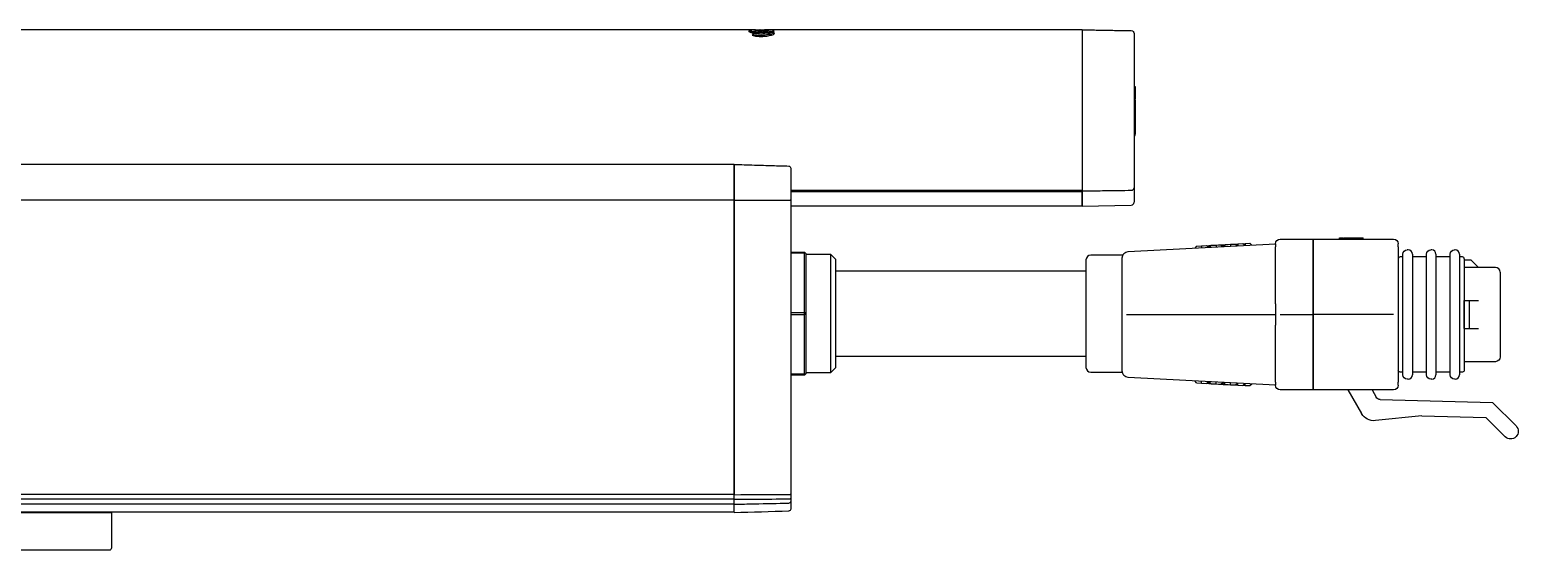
# Model space of a CAD drawing. Header units: inches. Extents: x -1.7 to 16.2, y -1.2 to 15.
# Drawn here: x 9.96 to 16.17, y 12.85 to 15.03 of the extents above; entities that cross this region are included whole.
import ezdxf

# ---------------------------------------------------------------- set-up
doc = ezdxf.new("R2010")
doc.units = ezdxf.units.IN
doc.header["$MEASUREMENT"] = 0
doc.layers.add('Bracket', color=7, linetype='Continuous')
doc.layers.add('Graze 2.0', color=253, linetype='Continuous')

msp = doc.modelspace()

# ---------------------------------------------------------------- linework, layer by layer
at = {"layer": 'Bracket'}
for p, q in [((6.833849, 13.011042), (10.298419, 13.011042)), ((10.298419, 13.011042), (10.298419, 12.863404)), ((10.288577, 12.853562), (9.735427, 12.853562))]:
    msp.add_line(p, q, dxfattribs=at)
at = {"layer": 'Bracket', "extrusion": (0, 0, -1)}
msp.add_arc((-10.288577, 12.863404), 0.009843, 180, 270.0006589, dxfattribs=at)
at = {"layer": 'Graze 2.0'}
for p, q in [((12.98603, 15.025394), (13.004506, 15.025394)), ((13.005716, 15.025394), (13.024191, 15.025394)), ((14.349599, 14.801125), (14.349599, 14.725417)), ((14.349599, 14.801125), (14.349599, 14.725417)), ((14.566134, 14.795632), (14.566134, 14.734717)), ((14.566134, 14.789051), (14.570071, 14.789051)), ((14.570071, 14.789051), (14.570071, 14.734214)), ((14.570071, 14.731761), (14.566134, 14.731761)), ((14.566134, 14.715627), (14.570071, 14.715627)), ((14.566134, 14.665972), (14.570071, 14.665972)), ((14.570071, 14.715627), (14.570071, 14.665972)), ((14.570071, 14.665972), (14.570071, 14.589928)), ((14.566134, 14.589928), (14.570071, 14.589928)), ((14.566134, 14.583519), (14.570071, 14.583519)), ((14.570071, 14.583519), (14.570071, 14.589928)), ((12.896843, 14.462581), (4.235426, 14.462581)), ((14.349599, 14.354256), (13.132903, 14.354256)), ((14.349599, 14.348698), (14.349599, 14.350626)), ((12.896843, 14.314213), (4.235426, 14.314213)), ((12.896843, 14.314213), (12.896843, 13.085508)), ((12.896843, 13.085398), (12.896843, 14.314136)), ((14.349599, 14.348698), (13.132903, 14.348698)), ((14.349599, 14.289935), (13.132903, 14.289935)), ((13.133063, 14.315468), (13.133063, 13.08734)), ((14.349599, 14.289935), (14.554529, 14.293512)), ((14.541173, 14.099567), (15.156685, 14.131824)), ((14.827063, 14.122744), (14.819319, 14.114144)), ((14.827063, 14.122744), (14.847506, 14.123815)), ((14.847506, 14.123815), (14.867949, 14.124886)), ((14.847506, 14.123815), (14.847934, 14.115643)), ((14.857412, 14.124399), (14.857351, 14.124331)), ((14.857412, 14.124399), (14.877821, 14.125468)), ((14.867949, 14.124886), (14.876549, 14.117143)), ((14.877821, 14.125468), (14.89823, 14.126538)), ((14.877821, 14.125468), (14.878252, 14.117232)), ((14.887609, 14.125917), (14.879866, 14.117317)), ((14.887609, 14.125917), (14.908053, 14.126988)), ((14.89823, 14.126538), (14.898298, 14.126477)), ((14.908053, 14.126988), (14.928496, 14.128059)), ((14.908053, 14.126988), (14.908481, 14.118816)), ((14.917959, 14.127572), (14.917898, 14.127504)), ((14.917959, 14.127572), (14.938368, 14.128642)), ((14.928496, 14.128059), (14.937096, 14.120316)), ((14.938368, 14.128642), (14.958776, 14.129711)), ((14.938368, 14.128642), (14.938799, 14.120405)), ((14.948156, 14.12909), (14.940413, 14.12049)), ((14.948156, 14.12909), (14.9686, 14.130161)), ((14.958776, 14.129711), (14.958845, 14.12965)), ((14.9686, 14.130161), (14.989043, 14.131233)), ((14.9686, 14.130161), (14.969028, 14.121989)), ((14.978506, 14.130745), (14.978444, 14.130677)), ((14.978506, 14.130745), (14.998914, 14.131815)), ((14.989043, 14.131233), (14.997643, 14.123489)), ((14.998914, 14.131815), (15.019323, 14.132884)), ((14.998914, 14.131815), (14.999346, 14.123578)), ((15.019323, 14.132884), (15.027991, 14.12508)), ((15.019544, 14.132685), (15.029229, 14.133193)), ((15.029229, 14.133193), (15.04975, 14.134268)), ((15.029229, 14.133193), (15.02965, 14.125167)), ((15.04975, 14.134268), (15.058197, 14.126663)), ((15.156685, 14.13248), (15.156685, 14.119422)), ((15.156685, 14.117804), (15.156685, 14.119422)), ((15.156685, 13.894178), (15.156685, 14.1176)), ((15.176371, 14.152165), (15.314166, 14.152165)), ((15.314166, 14.152165), (15.648811, 14.152165)), ((15.314166, 14.128226), (15.314166, 14.152165)), ((15.314166, 14.152165), (15.314166, 14.128226)), ((15.314166, 14.128226), (15.314166, 13.890025)), ((15.314166, 13.890025), (15.314166, 14.128226)), ((15.422775, 14.152165), (15.422775, 14.156693)), ((15.422775, 14.156693), (15.437633, 14.156693)), ((15.4489, 14.156693), (15.476707, 14.156693)), ((15.4489, 14.152165), (15.4489, 14.156693)), ((15.476707, 14.156693), (15.519291, 14.156693)), ((15.476707, 14.152165), (15.476707, 14.156693)), ((15.51929, 14.156693), (15.522879, 14.156693)), ((15.519291, 14.152165), (15.519291, 14.156693)), ((15.522879, 14.152165), (15.522879, 14.156693)), ((15.668497, 14.119422), (15.668497, 14.13248)), ((15.668497, 14.119422), (15.668497, 13.881222)), ((15.709835, 14.10689), (15.705898, 14.10689)), ((15.80826, 14.10689), (15.804323, 14.10689)), ((15.906685, 14.10689), (15.902748, 14.10689)), ((13.133063, 14.097785), (13.190359, 14.097785)), ((13.190359, 14.092671), (13.133063, 14.092671)), ((13.196264, 14.09188), (13.190359, 14.097785)), ((13.190359, 14.097785), (13.190359, 14.092671)), ((13.196264, 14.09188), (13.190359, 14.092671)), ((13.190359, 13.84601), (13.190359, 14.092671)), ((13.196264, 14.09188), (13.196264, 13.840896)), ((13.300823, 14.087155), (13.196264, 14.087155)), ((13.320508, 14.06747), (13.300823, 14.087155)), ((13.300823, 13.840896), (13.300823, 14.087155)), ((13.320508, 14.06747), (13.320508, 13.614321)), ((14.365347, 14.065305), (14.365347, 13.840896)), ((14.519392, 14.08499), (14.385032, 14.08499)), ((14.516922, 13.883123), (14.516922, 14.074011)), ((15.688182, 14.077362), (15.676371, 14.077362)), ((15.786607, 14.077362), (15.727552, 14.077362)), ((15.885032, 14.077362), (15.825977, 14.077362)), ((15.936213, 14.077362), (15.924402, 14.077362)), ((15.944087, 14.065551), (15.971646, 14.065551)), ((15.971646, 14.065551), (16.003142, 14.034055)), ((14.365332, 14.018061), (13.320548, 14.018061)), ((16.074008, 14.034055), (15.944086, 14.034055)), ((14.516922, 13.791286), (14.516922, 13.883123)), ((15.156685, 13.881222), (15.156685, 13.893711)), ((15.156685, 13.881222), (15.156685, 13.793188)), ((15.314166, 13.784384), (15.314166, 13.890025)), ((15.314166, 13.890025), (15.314166, 13.784384)), ((15.668497, 13.881222), (15.668497, 13.793188)), ((15.944087, 13.89626), (15.965203, 13.89626)), ((13.133063, 13.84601), (13.190359, 13.84601)), ((13.190359, 13.835781), (13.133063, 13.835781)), ((13.190359, 13.835781), (13.190359, 13.84601)), ((13.196264, 13.840896), (13.190359, 13.84601)), ((13.190359, 13.835781), (13.196264, 13.840896)), ((13.190359, 13.58912), (13.190359, 13.835781)), ((13.196264, 13.840896), (13.196264, 13.589911)), ((13.300823, 13.594636), (13.300823, 13.840896)), ((14.365347, 13.840896), (14.365347, 13.616486)), ((14.516922, 13.600398), (14.516922, 13.791286)), ((14.535168, 13.837205), (15.156685, 13.837205)), ((15.156685, 13.780699), (15.156685, 13.793188)), ((15.176371, 13.837205), (15.314166, 13.837205)), ((15.648811, 13.837205), (15.314166, 13.837205)), ((15.668497, 13.793188), (15.668497, 13.554987)), ((15.156685, 13.556809), (15.156685, 13.780232)), ((15.314166, 13.784384), (15.314166, 13.546184)), ((15.314166, 13.546184), (15.314166, 13.784384)), ((15.944087, 13.77815), (15.965203, 13.77815)), ((13.300823, 13.594636), (13.320508, 13.614321)), ((13.320548, 13.66373), (14.365332, 13.66373)), ((16.074008, 13.640354), (15.944086, 13.640354)), ((13.133063, 13.58912), (13.190359, 13.58912)), ((13.190359, 13.584006), (13.133063, 13.584006)), ((13.190359, 13.58912), (13.196264, 13.589911)), ((13.190359, 13.584006), (13.196264, 13.589911)), ((13.190359, 13.58912), (13.190359, 13.584006)), ((13.196264, 13.594636), (13.300823, 13.594636)), ((14.385032, 13.596801), (14.517167, 13.596801)), ((15.156685, 13.542585), (14.541173, 13.574843)), ((14.827056, 13.551666), (14.819313, 13.560266)), ((14.827056, 13.551666), (14.8475, 13.550595)), ((14.8475, 13.550595), (14.847928, 13.558767)), ((14.8475, 13.550595), (14.867943, 13.549524)), ((14.857406, 13.550011), (14.857345, 13.550079)), ((14.857406, 13.550011), (14.877815, 13.548941)), ((14.867943, 13.549524), (14.876543, 13.557267)), ((14.877815, 13.548941), (14.878246, 13.557178)), ((14.877815, 13.548941), (14.898223, 13.547872)), ((14.887603, 13.548493), (14.87986, 13.557093)), ((14.887603, 13.548493), (14.908047, 13.547422)), ((14.898223, 13.547872), (14.898292, 13.547933)), ((14.908047, 13.547422), (14.908475, 13.555593)), ((14.908047, 13.547422), (14.92849, 13.54635)), ((14.917953, 13.546838), (14.917891, 13.546906)), ((14.917953, 13.546838), (14.938361, 13.545768)), ((14.92849, 13.54635), (14.93709, 13.554094)), ((14.938361, 13.545768), (14.938793, 13.554005)), ((14.938361, 13.545768), (14.95877, 13.544699)), ((14.94815, 13.54532), (14.940407, 13.55392)), ((14.94815, 13.54532), (14.968593, 13.544249)), ((14.95877, 13.544699), (14.958838, 13.54476)), ((14.968593, 13.544249), (14.969022, 13.55242)), ((14.968593, 13.544249), (14.989037, 13.543177)), ((14.9785, 13.543665), (14.978438, 13.543733)), ((14.9785, 13.543665), (14.998908, 13.542595)), ((14.989037, 13.543177), (14.997637, 13.550921)), ((14.998908, 13.542595), (14.99934, 13.550831)), ((14.998908, 13.542595), (15.019317, 13.541526)), ((15.019317, 13.541526), (15.027985, 13.54933)), ((15.029223, 13.541493), (15.029629, 13.549244)), ((15.049891, 13.54041), (15.058048, 13.547755)), ((15.156685, 13.554987), (15.156685, 13.556605)), ((15.156685, 13.554987), (15.156685, 13.541929)), ((15.314166, 13.522244), (15.314166, 13.546184)), ((15.314166, 13.546184), (15.314166, 13.522244)), ((15.668497, 13.541929), (15.668497, 13.554987)), ((15.688182, 13.597047), (15.676371, 13.597047)), ((15.709835, 13.56752), (15.705898, 13.56752)), ((15.786607, 13.597047), (15.727552, 13.597047)), ((15.80826, 13.56752), (15.804323, 13.56752)), ((15.885032, 13.597047), (15.825977, 13.597047)), ((15.906685, 13.56752), (15.902748, 13.56752)), ((15.936213, 13.597047), (15.924402, 13.597047)), ((15.019827, 13.541985), (15.029223, 13.541493)), ((15.029223, 13.541493), (15.049891, 13.54041)), ((15.314166, 13.522244), (15.176371, 13.522244)), ((15.648811, 13.522244), (15.314166, 13.522244)), ((15.458736, 13.522244), (15.515704, 13.423573)), ((15.559478, 13.522244), (15.576836, 13.492179)), ((15.593369, 13.482344), (16.062095, 13.47007)), ((16.062095, 13.47007), (16.160116, 13.372049)), ((15.766943, 13.414752), (15.57302, 13.394369)), ((15.766943, 13.414752), (16.034199, 13.407753)), ((16.034199, 13.407753), (16.115009, 13.326943)), ((16.160116, 13.327507), (16.159551, 13.326943)), ((12.896843, 13.085508), (4.235426, 13.085508)), ((12.896843, 13.066214), (4.235426, 13.066214)), ((12.896843, 13.046058), (4.235426, 13.046058)), ((12.896843, 13.065966), (12.896843, 13.085398)), ((12.896843, 13.045414), (12.896843, 13.065966)), ((12.896843, 13.011473), (12.896843, 13.045414)), ((13.133063, 13.08734), (13.133063, 13.070378)), ((13.133063, 13.070378), (13.133063, 13.056754)), ((13.133063, 13.056754), (13.133063, 13.025329)), ((12.896843, 13.012261), (4.235426, 13.012261))]:
    msp.add_line(p, q, dxfattribs=at)
for centre, radius, start, end in [((14.554323, 14.305322), 0.011811, 271, 0), ((15.709835, 14.089173), 0.017717, 0, 90), ((15.80826, 14.089173), 0.017717, 0, 90), ((15.906685, 14.089173), 0.017717, 0, 90), ((14.385032, 14.065305), 0.019685, 90, 180), ((15.676371, 14.069488), 0.007874, 90, 180), ((15.936213, 14.069488), 0.007874, 0, 90), ((16.074008, 14.01437), 0.019685, 0, 90), ((14.385032, 13.616486), 0.019685, 180, 270), ((15.709835, 13.585236), 0.017717, 270, 0), ((15.80826, 13.585236), 0.017717, 270, 0), ((15.906685, 13.585236), 0.017717, 270, 0)]:
    msp.add_arc(centre, radius, start, end, dxfattribs=at)
at = {"layer": 'Graze 2.0', "extrusion": (0, 0, -1)}
for centre, radius, start, end in [((-15.176371, 14.13248), 0.019685, 0, 90), ((-15.648811, 14.13248), 0.019685, 90, 180), ((-15.705898, 14.089173), 0.017717, 0, 90), ((-15.804323, 14.089173), 0.017717, 0, 90), ((-15.902748, 14.089173), 0.017717, 0, 90), ((-14.542512, 14.074011), 0.025591, 0, 87), ((-15.676371, 13.604921), 0.007874, 270, 0), ((-15.936213, 13.604921), 0.007874, 180, 270), ((-16.074008, 13.660039), 0.019685, 180, 270), ((-14.542512, 13.600398), 0.025591, 273, 0), ((-15.705898, 13.585236), 0.017717, 270, 0), ((-15.804323, 13.585236), 0.017717, 270, 0), ((-15.902748, 13.585236), 0.017717, 270, 0), ((-15.176371, 13.541929), 0.019685, 270, 0), ((-15.593884, 13.502022), 0.019685, 271.5, 330), ((-15.648811, 13.541929), 0.019685, 180, 270), ((-15.566847, 13.453101), 0.059055, 264, 330), ((-16.137845, 13.349778), 0.031496, 135, 225), ((-16.13728, 13.349214), 0.031496, 225, 315)]:
    msp.add_arc(centre, radius, start, end, dxfattribs=at)
at = {"layer": 'Graze 2.0'}
for points, degree in [([(12.98603, 15.025394), (4.146238, 15.025394)], 1), ([(12.958121, 15.020644), (12.957837, 15.019931), (12.957792, 15.019123), (12.957983, 15.018236)], 3), ([(12.957983, 15.018236), (12.961536, 15.016683), (12.965962, 15.015053), (12.970991, 15.013528)], 3), ([(12.977622, 15.024555), (12.969656, 15.023917), (12.963395, 15.0227), (12.958121, 15.020644)], 3), ([(12.976783, 15.008911), (12.974406, 15.010485), (12.972465, 15.012047), (12.970991, 15.013528)], 3), ([(12.972325, 15.003535), (12.973657, 15.002665), (12.975062, 15.001805), (12.976539, 15.00096)], 3), ([(13.005715, 15.025394), (13.004506, 15.025394)], 1), ([(14.349599, 15.025394), (13.024191, 15.025394)], 1), ([(13.024191, 15.025394), (13.030428, 15.025394), (13.036304, 15.02539), (13.041515, 15.025248)], 3), ([(13.056995, 15.023681), (13.054179, 15.024718), (13.048485, 15.025089), (13.041515, 15.025248)], 3), ([(13.062196, 15.019265), (13.062194, 15.01831), (13.061803, 15.017242), (13.061045, 15.016086)], 3), ([(13.061485, 15.006259), (13.062998, 15.007391), (13.064355, 15.008504), (13.065561, 15.00959)], 3), ([(14.349599, 15.025394), (14.554529, 15.021817)], 1), ([(14.349599, 15.025394), (14.349599, 15.025394), (14.349599, 15.001424), (14.349599, 14.963397)], 3), ([(14.349599, 14.963397), (14.349599, 14.921975), (14.349599, 14.86375), (14.349599, 14.801125)], 3), ([(14.349599, 14.725417), (14.349599, 14.672279), (14.349599, 14.461969), (14.349599, 14.354256)], 3), ([(14.570071, 14.732076), (14.566134, 14.732076)], 1), ([(14.570071, 14.732052), (14.566134, 14.732052)], 1), ([(14.349599, 14.289935), (14.349599, 14.289935), (14.349599, 14.313016), (14.349599, 14.348698)], 3), ([(15.156685, 14.117804), (15.156685, 14.117736), (15.156685, 14.117668), (15.156685, 14.1176)], 3), ([(15.439688, 14.156693), (15.439688, 14.152165)], 1), ([(15.156685, 13.893711), (15.156685, 13.893867), (15.156685, 13.894022), (15.156685, 13.894178)], 3), ([(15.944087, 13.77815), (15.944087, 13.797835), (15.944087, 13.837205), (15.944087, 13.876575), (15.944087, 13.89626)], 3), ([(15.965203, 13.89626), (15.965204, 13.857372), (15.965205, 13.817036), (15.965203, 13.77815)], 3), ([(15.156685, 13.780699), (15.156685, 13.780543), (15.156685, 13.780387), (15.156685, 13.780232)], 3), ([(15.156685, 13.556605), (15.156685, 13.556673), (15.156685, 13.556741), (15.156685, 13.556809)], 3), ([(12.896843, 13.085398), (12.973027, 13.085677), (13.049211, 13.085956), (13.125396, 13.086236)], 3), ([(12.896843, 13.011473), (12.973027, 13.013468), (13.049211, 13.015463), (13.125396, 13.017458)], 3)]:
    msp.add_open_spline(points, degree=degree, dxfattribs=at)
for points, knots in [([(12.958121, 15.020644), (12.95852, 15.02041), (12.959374, 15.020183), (12.961963, 15.019726), (12.963727, 15.019491), (12.97013, 15.0188), (12.976047, 15.018339), (12.986438, 15.017651), (12.990221, 15.01742), (12.998015, 15.01696), (13.00205, 15.01673), (13.010401, 15.016267), (13.014606, 15.016039), (13.022945, 15.015578), (13.027149, 15.015345), (13.039202, 15.014658), (13.04673, 15.014193), (13.05608, 15.013508), (13.058931, 15.013273), (13.062088, 15.012975), (13.062769, 15.012908), (13.063417, 15.012841)], [0, 0, 0, 0, 0.08855114, 0.08855114, 0.17710228, 0.17710228, 0.35420456, 0.35420456, 0.4427557, 0.4427557, 0.53130684, 0.53130684, 0.61985798, 0.61985798, 0.70840912, 0.70840912, 0.8855114, 0.8855114, 0.97406254, 0.97406254, 1, 1, 1, 1]), ([(13.065526, 15.009706), (13.064697, 15.009804), (13.063793, 15.009903), (13.060332, 15.010251), (13.057373, 15.0105), (13.050781, 15.010998), (13.047059, 15.011252), (13.039154, 15.011748), (13.034979, 15.011995), (13.026172, 15.0125), (13.021668, 15.012747), (13.01261, 15.013242), (13.007989, 15.013498), (12.99467, 15.014244), (12.986198, 15.014745), (12.972043, 15.015738), (12.966339, 15.016242), (12.960568, 15.017028), (12.959135, 15.017316), (12.958414, 15.017604)], [0, 0, 0, 0, 0.03739999, 0.03739999, 0.13218755, 0.13218755, 0.2269751, 0.2269751, 0.32176266, 0.32176266, 0.41655022, 0.41655022, 0.51133778, 0.51133778, 0.70091289, 0.70091289, 0.89048801, 0.89048801, 1, 1, 1, 1]), ([(12.976783, 15.008911), (12.976107, 15.00807), (12.975409, 15.0072), (12.973933, 15.005405), (12.973154, 15.00448), (12.972325, 15.003535)], [0, 0, 0, 0, 0.49904437, 0.49904437, 1, 1, 1, 1]), ([(12.973848, 15.005322), (12.974509, 15.005233), (12.975221, 15.005143), (12.979665, 15.004623), (12.98441, 15.004195), (12.992648, 15.003552), (12.995536, 15.003341), (13.001595, 15.002912), (13.004779, 15.002694), (13.014333, 15.002055), (13.020959, 15.001621), (13.031178, 15.000922), (13.035053, 15.000645), (13.038656, 15.000369)], [0, 0, 0, 0, 0.05398852, 0.05398852, 0.31362323, 0.31362323, 0.44344058, 0.44344058, 0.57325794, 0.57325794, 0.83289265, 0.83289265, 1, 1, 1, 1]), ([(13.054993, 15.004264), (13.050817, 15.004786), (13.044961, 15.005309), (13.029678, 15.006467), (13.019851, 15.007102), (13.000437, 15.008402), (12.991251, 15.009036), (12.980121, 15.01001), (12.976862, 15.010346), (12.974293, 15.010681)], [0, 0, 0, 0, 0.24344924, 0.24344924, 0.54347212, 0.54347212, 0.84349499, 0.84349499, 1, 1, 1, 1]), ([(12.976539, 15.00096), (12.982866, 14.999694), (12.989431, 14.9987), (13.002703, 14.997539), (13.009379, 14.997371), (13.016099, 14.997665)], [0, 0, 0, 0, 0.5, 0.5, 1, 1, 1, 1]), ([(12.977622, 15.024555), (12.981039, 15.024983), (12.985306, 15.025188), (12.994824, 15.025389), (13.000154, 15.025394), (13.005715, 15.025394)], [0, 0, 0, 0, 0.5, 0.5, 1, 1, 1, 1]), ([(12.977622, 15.024555), (12.980868, 15.024205), (12.984881, 15.023847), (12.993781, 15.023145), (12.998788, 15.02279), (13.009089, 15.022086), (13.014523, 15.021732), (13.02506, 15.021027), (13.030306, 15.020674), (13.039888, 15.019969), (13.044353, 15.019614), (13.051896, 15.018912), (13.055076, 15.018554), (13.059477, 15.017892), (13.060922, 15.017572), (13.061647, 15.017258)], [0, 0, 0, 0, 0.14507709, 0.14507709, 0.29015418, 0.29015418, 0.43523128, 0.43523128, 0.58030837, 0.58030837, 0.72538546, 0.72538546, 0.87046255, 0.87046255, 1, 1, 1, 1]), ([(13.022963, 14.998125), (13.021825, 14.998005), (13.019555, 14.997767), (13.017249, 14.997699), (13.016099, 14.997665)], [0, 0, 0, 0, 0.50145775, 1, 1, 1, 1]), ([(13.022963, 14.998125), (13.029891, 14.998747), (13.036571, 14.999826), (13.049489, 15.002644), (13.055703, 15.004378), (13.061485, 15.006259)], [0, 0, 0, 0, 0.5, 0.5, 1, 1, 1, 1]), ([(13.056995, 15.023681), (13.055187, 15.023945), (13.052975, 15.024202), (13.047759, 15.024723), (13.044757, 15.024988), (13.041515, 15.025248)], [0, 0, 0, 0, 0.5, 0.5, 1, 1, 1, 1]), ([(13.056995, 15.023681), (13.059534, 15.022989), (13.061178, 15.02201), (13.061992, 15.02045), (13.062093, 15.020154), (13.062147, 15.019843)], [0, 0, 0, 0, 0.81924005, 0.81924005, 1, 1, 1, 1]), ([(13.065561, 15.00959), (13.06484, 15.010659), (13.064175, 15.01168), (13.062697, 15.013884), (13.061896, 15.015033), (13.061045, 15.016086)], [0, 0, 0, 0, 0.43811836, 0.43811836, 1, 1, 1, 1]), ([(14.349599, 15.025394), (14.349599, 15.025394), (14.349599, 15.024132), (14.349599, 15.020378), (14.349599, 15.018814), (14.349599, 15.015023), (14.349599, 15.012785), (14.349599, 15.00505), (14.349599, 14.998631), (14.349599, 14.986877), (14.349599, 14.982594), (14.349599, 14.973471), (14.349599, 14.968605), (14.349599, 14.963397)], [0, 0, 0, 0, 0.25, 0.25, 0.375, 0.375, 0.5, 0.5, 0.75, 0.75, 0.875, 0.875, 1, 1, 1, 1]), ([(14.554529, 15.021817), (14.557587, 15.021763), (14.560604, 15.020467), (14.564891, 15.016105), (14.566134, 15.013065), (14.566134, 15.010007)], [0, 0, 0, 0, 0.5, 0.5, 1, 1, 1, 1]), ([(14.566134, 15.010007), (14.566134, 15.010008), (14.566134, 15.008915), (14.566134, 15.004493), (14.566134, 15.00112), (14.566134, 14.994377), (14.566134, 14.991846), (14.566134, 14.986144), (14.566134, 14.982943), (14.566134, 14.972547), (14.566134, 14.96455), (14.566134, 14.955144)], [0, 0, 0, 0, 0.25, 0.25, 0.5, 0.5, 0.625, 0.625, 0.75, 0.75, 1, 1, 1, 1]), ([(14.349599, 14.963397), (14.349599, 14.937681), (14.349599, 14.911333), (14.349599, 14.857277), (14.349599, 14.829587), (14.349599, 14.801125)], [0, 0, 0, 0, 0.5, 0.5, 1, 1, 1, 1]), ([(14.566134, 14.955144), (14.566134, 14.929806), (14.566134, 14.903925), (14.566134, 14.850884), (14.566134, 14.82373), (14.566134, 14.795632)], [0, 0, 0, 0, 0.5, 0.5, 1, 1, 1, 1]), ([(14.349599, 14.725417), (14.349599, 14.717083), (14.349599, 14.708556), (14.349599, 14.691539), (14.349599, 14.683018), (14.349599, 14.65751), (14.349599, 14.640576), (14.349599, 14.590218), (14.349599, 14.557182), (14.349599, 14.493136), (14.349599, 14.462099), (14.349599, 14.417981), (14.349599, 14.403683), (14.349599, 14.383258), (14.349599, 14.376615), (14.349599, 14.366943), (14.349599, 14.363767), (14.349599, 14.357983), (14.349599, 14.355374), (14.349599, 14.352775)], [0, 0, 0, 0, 0.06278875, 0.06278875, 0.12557751, 0.12557751, 0.25115501, 0.25115501, 0.50231002, 0.50231002, 0.75346503, 0.75346503, 0.87904254, 0.87904254, 0.94183129, 0.94183129, 0.97322567, 0.97322567, 1, 1, 1, 1]), ([(14.566134, 14.734717), (14.566134, 14.726502), (14.566134, 14.718107), (14.566134, 14.701335), (14.566134, 14.692939), (14.566134, 14.667797), (14.566134, 14.651104), (14.566134, 14.601436), (14.566134, 14.568883), (14.566134, 14.505618), (14.566134, 14.474914), (14.566134, 14.431321), (14.566134, 14.417184), (14.566134, 14.396939), (14.566134, 14.390347), (14.566134, 14.377538), (14.566134, 14.371357), (14.566134, 14.365325)], [0, 0, 0, 0, 0.0625, 0.0625, 0.125, 0.125, 0.25, 0.25, 0.5, 0.5, 0.75, 0.75, 0.875, 0.875, 0.9375, 0.9375, 1, 1, 1, 1]), ([(14.570071, 14.732076), (14.570071, 14.732085), (14.570071, 14.731074), (14.570071, 14.72585), (14.570071, 14.720921), (14.570071, 14.715627)], [0, 0, 0, 0, 0.4953489, 0.4953489, 1, 1, 1, 1]), ([(12.896843, 14.463464), (12.925219, 14.46263), (12.953595, 14.461796), (13.007153, 14.46022), (13.032335, 14.45948), (13.080143, 14.458073), (13.102769, 14.457407), (13.125396, 14.456741)], [0, 0, 0, 0, 0.37246657, 0.37246657, 0.7030082, 0.7030082, 1, 1, 1, 1]), ([(12.896843, 14.379302), (12.896843, 14.388869), (12.896843, 14.397991), (12.896843, 14.414777), (12.896843, 14.422442), (12.896843, 14.443364), (12.896843, 14.454401), (12.896843, 14.463464)], [0, 0, 0, 0, 0.25, 0.25, 0.5, 0.5, 1, 1, 1, 1]), ([(12.896843, 14.462581), (12.896843, 14.453541), (12.896843, 14.442455), (12.896843, 14.421568), (12.896843, 14.413929), (12.896843, 14.397253), (12.896843, 14.388177), (12.896843, 14.378647)], [0, 0, 0, 0, 0.5, 0.5, 0.75, 0.75, 1, 1, 1, 1]), ([(13.125396, 14.456741), (13.127619, 14.456675), (13.129682, 14.455505), (13.132378, 14.45215), (13.133063, 14.449996), (13.133063, 14.447883)], [0, 0, 0, 0, 0.5, 0.5, 1, 1, 1, 1]), ([(13.133063, 14.447883), (13.133063, 14.439066), (13.133063, 14.428369), (13.133063, 14.408441), (13.133063, 14.40117), (13.133063, 14.385318), (13.133063, 14.376744), (13.133063, 14.367774)], [0, 0, 0, 0, 0.5, 0.5, 0.75, 0.75, 1, 1, 1, 1]), ([(12.896843, 14.314136), (12.896843, 14.320713), (12.896843, 14.327195), (12.896843, 14.336775), (12.896843, 14.339919), (12.896843, 14.345947), (12.896843, 14.348856), (12.896843, 14.354479), (12.896843, 14.357199), (12.896843, 14.362307), (12.896843, 14.364716), (12.896843, 14.371572), (12.896843, 14.375654), (12.896843, 14.379302)], [0, 0, 0, 0, 0.25, 0.25, 0.375, 0.375, 0.5, 0.5, 0.625, 0.625, 0.75, 0.75, 1, 1, 1, 1]), ([(12.896843, 14.378647), (12.896843, 14.375042), (12.896843, 14.371049), (12.896843, 14.362016), (12.896843, 14.356891), (12.896843, 14.3458), (12.896843, 14.339708), (12.896843, 14.327137), (12.896843, 14.320734), (12.896843, 14.314213)], [0, 0, 0, 0, 0.25, 0.25, 0.5, 0.5, 0.75, 0.75, 1, 1, 1, 1]), ([(13.133063, 14.367774), (13.133063, 14.36483), (13.133063, 14.361594), (13.133063, 14.354313), (13.133063, 14.3502), (13.133063, 14.341257), (13.133063, 14.33633), (13.133063, 14.326087), (13.133063, 14.320802), (13.133063, 14.315468)], [0, 0, 0, 0, 0.25, 0.25, 0.5, 0.5, 0.75, 0.75, 1, 1, 1, 1]), ([(14.349599, 14.352796), (14.37801, 14.3532), (14.406422, 14.353604), (14.456717, 14.354319), (14.4786, 14.35463), (14.518499, 14.355197), (14.536514, 14.355453), (14.554529, 14.355709)], [0, 0, 0, 0, 0.41591971, 0.41591971, 0.73627407, 0.73627407, 1, 1, 1, 1]), ([(14.349599, 14.352775), (14.349599, 14.352332), (14.349599, 14.351889), (14.349599, 14.34311), (14.349599, 14.33525), (14.349599, 14.320803), (14.349599, 14.314253), (14.349599, 14.303014), (14.349599, 14.298364), (14.349599, 14.291811), (14.349599, 14.289935), (14.349599, 14.289935)], [0, 0, 0, 0, 0.01310113, 0.01310113, 0.25982585, 0.25982585, 0.50655056, 0.50655056, 0.75327528, 0.75327528, 1, 1, 1, 1]), ([(14.554529, 14.355709), (14.557616, 14.355753), (14.560612, 14.356814), (14.564886, 14.360357), (14.566134, 14.362843), (14.566134, 14.365325)], [0, 0, 0, 0, 0.5, 0.5, 1, 1, 1, 1]), ([(14.566134, 14.365325), (14.566134, 14.349324), (14.566134, 14.334793), (14.566134, 14.31829), (14.566134, 14.31371), (14.566134, 14.307244), (14.566134, 14.305322), (14.566134, 14.305321)], [0, 0, 0, 0, 0.5, 0.5, 0.75, 0.75, 1, 1, 1, 1]), ([(12.896843, 14.314136), (12.935811, 14.314236), (12.974779, 14.314335), (13.050963, 14.314528), (13.088179, 14.314623), (13.125396, 14.314717)], [0, 0, 0, 0, 0.51149409, 0.51149409, 1, 1, 1, 1]), ([(13.125396, 14.314717), (13.127441, 14.314722), (13.129419, 14.314806), (13.13224, 14.315084), (13.133063, 14.315277), (13.133063, 14.315468)], [0, 0, 0, 0, 0.5, 0.5, 1, 1, 1, 1]), ([(15.439688, 14.156693), (15.43969, 14.156693), (15.440258, 14.156693), (15.443175, 14.156693), (15.445936, 14.156693), (15.4489, 14.156693)], [0, 0, 0, 0, 0.49397338, 0.49397338, 1, 1, 1, 1]), ([(15.688182, 13.585236), (15.688182, 13.585236), (15.688182, 13.585863), (15.688182, 13.5883), (15.688182, 13.590134), (15.688182, 13.597163), (15.688182, 13.6039), (15.688182, 13.620453), (15.688182, 13.630038), (15.688182, 13.651238), (15.688182, 13.662883), (15.688182, 13.687067), (15.688182, 13.69972), (15.688182, 13.725997), (15.688182, 13.739622), (15.688182, 13.780655), (15.688182, 13.808627), (15.688182, 13.865711), (15.688182, 13.893781), (15.688182, 13.935131), (15.688182, 13.948691), (15.688182, 13.974802), (15.688182, 13.987433), (15.688182, 14.011696), (15.688182, 14.023328), (15.688182, 14.044427), (15.688182, 14.054067), (15.688182, 14.070604), (15.688182, 14.077318), (15.688182, 14.086705), (15.688182, 14.089174), (15.688182, 14.089173)], [0, 0, 0, 0, 0.03125, 0.03125, 0.0625, 0.0625, 0.125, 0.125, 0.1875, 0.1875, 0.25, 0.25, 0.3125, 0.3125, 0.375, 0.375, 0.5, 0.5, 0.625, 0.625, 0.6875, 0.6875, 0.75, 0.75, 0.8125, 0.8125, 0.875, 0.875, 0.9375, 0.9375, 1, 1, 1, 1]), ([(15.727552, 14.089173), (15.727552, 14.089173), (15.727552, 14.08856), (15.727552, 14.086128), (15.727552, 14.084288), (15.727552, 14.077255), (15.727552, 14.070545), (15.727552, 14.053982), (15.727552, 14.044413), (15.727552, 14.023223), (15.727552, 14.011572), (15.727552, 13.987387), (15.727552, 13.974739), (15.727552, 13.948474), (15.727552, 13.934842), (15.727552, 13.893797), (15.727552, 13.865833), (15.727552, 13.808755), (15.727552, 13.780669), (15.727552, 13.739325), (15.727552, 13.72576), (15.727552, 13.699641), (15.727552, 13.687006), (15.727552, 13.662745), (15.727552, 13.651112), (15.727552, 13.630008), (15.727552, 13.620356), (15.727552, 13.603821), (15.727552, 13.597094), (15.727552, 13.587712), (15.727552, 13.585236), (15.727552, 13.585236)], [0, 0, 0, 0, 0.03125, 0.03125, 0.0625, 0.0625, 0.125, 0.125, 0.1875, 0.1875, 0.25, 0.25, 0.3125, 0.3125, 0.375, 0.375, 0.5, 0.5, 0.625, 0.625, 0.6875, 0.6875, 0.75, 0.75, 0.8125, 0.8125, 0.875, 0.875, 0.9375, 0.9375, 1, 1, 1, 1]), ([(15.786607, 13.585236), (15.786607, 13.585236), (15.786607, 13.585863), (15.786607, 13.5883), (15.786607, 13.590134), (15.786607, 13.597163), (15.786607, 13.6039), (15.786607, 13.620453), (15.786607, 13.630038), (15.786607, 13.651238), (15.786607, 13.662883), (15.786607, 13.687067), (15.786607, 13.69972), (15.786607, 13.725997), (15.786607, 13.739622), (15.786607, 13.780655), (15.786607, 13.808627), (15.786607, 13.865711), (15.786607, 13.893781), (15.786607, 13.935131), (15.786607, 13.948691), (15.786607, 13.974802), (15.786607, 13.987433), (15.786607, 14.011696), (15.786607, 14.023328), (15.786607, 14.044427), (15.786607, 14.054067), (15.786607, 14.070604), (15.786607, 14.077318), (15.786607, 14.086705), (15.786607, 14.089174), (15.786607, 14.089173)], [0, 0, 0, 0, 0.03125, 0.03125, 0.0625, 0.0625, 0.125, 0.125, 0.1875, 0.1875, 0.25, 0.25, 0.3125, 0.3125, 0.375, 0.375, 0.5, 0.5, 0.625, 0.625, 0.6875, 0.6875, 0.75, 0.75, 0.8125, 0.8125, 0.875, 0.875, 0.9375, 0.9375, 1, 1, 1, 1]), ([(15.825977, 14.089173), (15.825977, 14.089173), (15.825977, 14.08856), (15.825977, 14.086128), (15.825977, 14.084288), (15.825977, 14.077255), (15.825977, 14.070545), (15.825977, 14.053982), (15.825977, 14.044413), (15.825977, 14.023223), (15.825977, 14.011572), (15.825977, 13.987387), (15.825977, 13.974739), (15.825977, 13.948474), (15.825977, 13.934842), (15.825977, 13.893797), (15.825977, 13.865833), (15.825977, 13.808755), (15.825977, 13.780669), (15.825977, 13.739325), (15.825977, 13.72576), (15.825977, 13.699641), (15.825977, 13.687006), (15.825977, 13.662745), (15.825977, 13.651112), (15.825977, 13.630008), (15.825977, 13.620356), (15.825977, 13.603821), (15.825977, 13.597094), (15.825977, 13.587712), (15.825977, 13.585236), (15.825977, 13.585236)], [0, 0, 0, 0, 0.03125, 0.03125, 0.0625, 0.0625, 0.125, 0.125, 0.1875, 0.1875, 0.25, 0.25, 0.3125, 0.3125, 0.375, 0.375, 0.5, 0.5, 0.625, 0.625, 0.6875, 0.6875, 0.75, 0.75, 0.8125, 0.8125, 0.875, 0.875, 0.9375, 0.9375, 1, 1, 1, 1]), ([(15.885032, 13.585236), (15.885032, 13.585236), (15.885032, 13.585863), (15.885032, 13.5883), (15.885032, 13.590134), (15.885032, 13.597163), (15.885032, 13.6039), (15.885032, 13.620453), (15.885032, 13.630038), (15.885032, 13.651238), (15.885032, 13.662883), (15.885032, 13.687067), (15.885032, 13.69972), (15.885032, 13.725997), (15.885032, 13.739622), (15.885032, 13.780655), (15.885032, 13.808627), (15.885032, 13.865711), (15.885032, 13.893781), (15.885032, 13.935131), (15.885032, 13.948691), (15.885032, 13.974802), (15.885032, 13.987433), (15.885032, 14.011696), (15.885032, 14.023328), (15.885032, 14.044427), (15.885032, 14.054067), (15.885032, 14.070604), (15.885032, 14.077318), (15.885032, 14.086705), (15.885032, 14.089174), (15.885032, 14.089173)], [0, 0, 0, 0, 0.03125, 0.03125, 0.0625, 0.0625, 0.125, 0.125, 0.1875, 0.1875, 0.25, 0.25, 0.3125, 0.3125, 0.375, 0.375, 0.5, 0.5, 0.625, 0.625, 0.6875, 0.6875, 0.75, 0.75, 0.8125, 0.8125, 0.875, 0.875, 0.9375, 0.9375, 1, 1, 1, 1]), ([(15.924402, 14.089173), (15.924402, 14.089173), (15.924402, 14.08856), (15.924402, 14.086128), (15.924402, 14.084288), (15.924402, 14.077255), (15.924402, 14.070545), (15.924402, 14.053982), (15.924402, 14.044413), (15.924402, 14.023223), (15.924402, 14.011572), (15.924402, 13.987387), (15.924402, 13.974739), (15.924402, 13.948474), (15.924402, 13.934842), (15.924402, 13.893797), (15.924402, 13.865833), (15.924402, 13.808755), (15.924402, 13.780669), (15.924402, 13.739325), (15.924402, 13.72576), (15.924402, 13.699641), (15.924402, 13.687006), (15.924402, 13.662745), (15.924402, 13.651112), (15.924402, 13.630008), (15.924402, 13.620356), (15.924402, 13.603821), (15.924402, 13.597094), (15.924402, 13.587712), (15.924402, 13.585236), (15.924402, 13.585236)], [0, 0, 0, 0, 0.03125, 0.03125, 0.0625, 0.0625, 0.125, 0.125, 0.1875, 0.1875, 0.25, 0.25, 0.3125, 0.3125, 0.375, 0.375, 0.5, 0.5, 0.625, 0.625, 0.6875, 0.6875, 0.75, 0.75, 0.8125, 0.8125, 0.875, 0.875, 0.9375, 0.9375, 1, 1, 1, 1]), ([(15.944087, 14.069488), (15.944087, 14.069488), (15.944087, 14.067042), (15.944087, 14.057919), (15.944087, 14.051466), (15.944087, 14.035779), (15.944087, 14.026803), (15.944087, 14.00714), (15.944087, 13.996361), (15.944087, 13.974076), (15.944087, 13.962492), (15.944087, 13.938563), (15.944087, 13.926126), (15.944087, 13.888537), (15.944087, 13.863103), (15.944087, 13.824431), (15.944087, 13.811416), (15.944087, 13.785889), (15.944087, 13.773294), (15.944087, 13.748453), (15.944087, 13.736209), (15.944087, 13.712116), (15.944087, 13.70037), (15.944087, 13.678108), (15.944087, 13.667513), (15.944087, 13.647645), (15.944087, 13.638638), (15.944087, 13.62308), (15.944087, 13.616519), (15.944087, 13.607467), (15.944087, 13.604921), (15.944087, 13.604921)], [0, 0, 0, 0, 0.0625, 0.0625, 0.125, 0.125, 0.1875, 0.1875, 0.25, 0.25, 0.3125, 0.3125, 0.375, 0.375, 0.5, 0.5, 0.5625, 0.5625, 0.625, 0.625, 0.6875, 0.6875, 0.75, 0.75, 0.8125, 0.8125, 0.875, 0.875, 0.9375, 0.9375, 1, 1, 1, 1]), ([(16.093693, 14.01437), (16.093693, 14.01437), (16.093693, 14.01369), (16.093693, 14.011181), (16.093693, 14.009366), (16.093693, 14.002866), (16.093693, 13.997021), (16.093693, 13.977544), (16.093693, 13.961657), (16.093693, 13.936676), (16.093693, 13.928093), (16.093693, 13.910475), (16.093693, 13.901401), (16.093693, 13.874171), (16.093693, 13.855819), (16.093693, 13.828017), (16.093693, 13.818648), (16.093693, 13.800157), (16.093693, 13.791029), (16.093693, 13.77301), (16.093693, 13.764118), (16.093693, 13.746598), (16.093693, 13.737925), (16.093693, 13.721096), (16.093693, 13.71302), (16.093693, 13.697689), (16.093693, 13.690376), (16.093693, 13.680636), (16.093693, 13.67759), (16.093693, 13.671976), (16.093693, 13.6694), (16.093693, 13.662881), (16.093693, 13.660039), (16.093693, 13.66004)], [0, 0, 0, 0, 0.03125, 0.03125, 0.0625, 0.0625, 0.125, 0.125, 0.25, 0.25, 0.3125, 0.3125, 0.375, 0.375, 0.5, 0.5, 0.5625, 0.5625, 0.625, 0.625, 0.6875, 0.6875, 0.75, 0.75, 0.8125, 0.8125, 0.875, 0.875, 0.90625, 0.90625, 0.9375, 0.9375, 1, 1, 1, 1]), ([(15.965203, 13.89626), (15.965241, 13.89626), (15.965278, 13.89626), (15.970234, 13.89626), (15.975151, 13.89626), (15.985317, 13.89626), (15.990565, 13.89626), (15.998256, 13.89626), (16.000699, 13.89626), (16.003142, 13.89626)], [0, 0, 0, 0, 0.00297906, 0.00297906, 0.39161945, 0.39161945, 0.80675265, 0.80675265, 1, 1, 1, 1]), ([(15.965203, 13.77815), (15.969808, 13.77815), (15.974413, 13.77815), (15.987061, 13.77815), (15.995101, 13.77815), (16.003142, 13.77815)], [0, 0, 0, 0, 0.36392379, 0.36392379, 1, 1, 1, 1]), ([(12.896843, 13.065966), (12.925429, 13.066202), (12.954015, 13.066438), (13.030199, 13.067069), (13.077797, 13.067464), (13.125396, 13.06786)], [0, 0, 0, 0, 0.3752191, 0.3752191, 1, 1, 1, 1]), ([(12.896843, 13.045414), (12.925429, 13.046026), (12.954015, 13.046639), (13.030199, 13.048271), (13.077797, 13.049291), (13.125396, 13.050311)], [0, 0, 0, 0, 0.37521935, 0.37521935, 1, 1, 1, 1]), ([(13.125396, 13.086236), (13.127441, 13.086243), (13.129419, 13.086366), (13.13224, 13.086772), (13.133063, 13.087057), (13.133063, 13.08734)], [0, 0, 0, 0, 0.5, 0.5, 1, 1, 1, 1]), ([(13.125396, 13.06786), (13.127441, 13.067877), (13.12942, 13.068155), (13.132241, 13.069079), (13.133063, 13.069729), (13.133063, 13.070378)], [0, 0, 0, 0, 0.5, 0.5, 1, 1, 1, 1]), ([(13.125396, 13.050311), (13.127441, 13.050355), (13.129419, 13.051071), (13.132241, 13.053442), (13.133063, 13.0551), (13.133063, 13.056754)], [0, 0, 0, 0, 0.5, 0.5, 1, 1, 1, 1]), ([(13.133063, 13.025329), (13.133063, 13.023323), (13.132248, 13.021297), (13.129435, 13.018397), (13.12745, 13.017512), (13.125396, 13.017458)], [0, 0, 0, 0, 0.5, 0.5, 1, 1, 1, 1])]:
    msp.add_open_spline(points, degree=3, knots=knots, dxfattribs=at)

doc.saveas('drawing.dxf')
